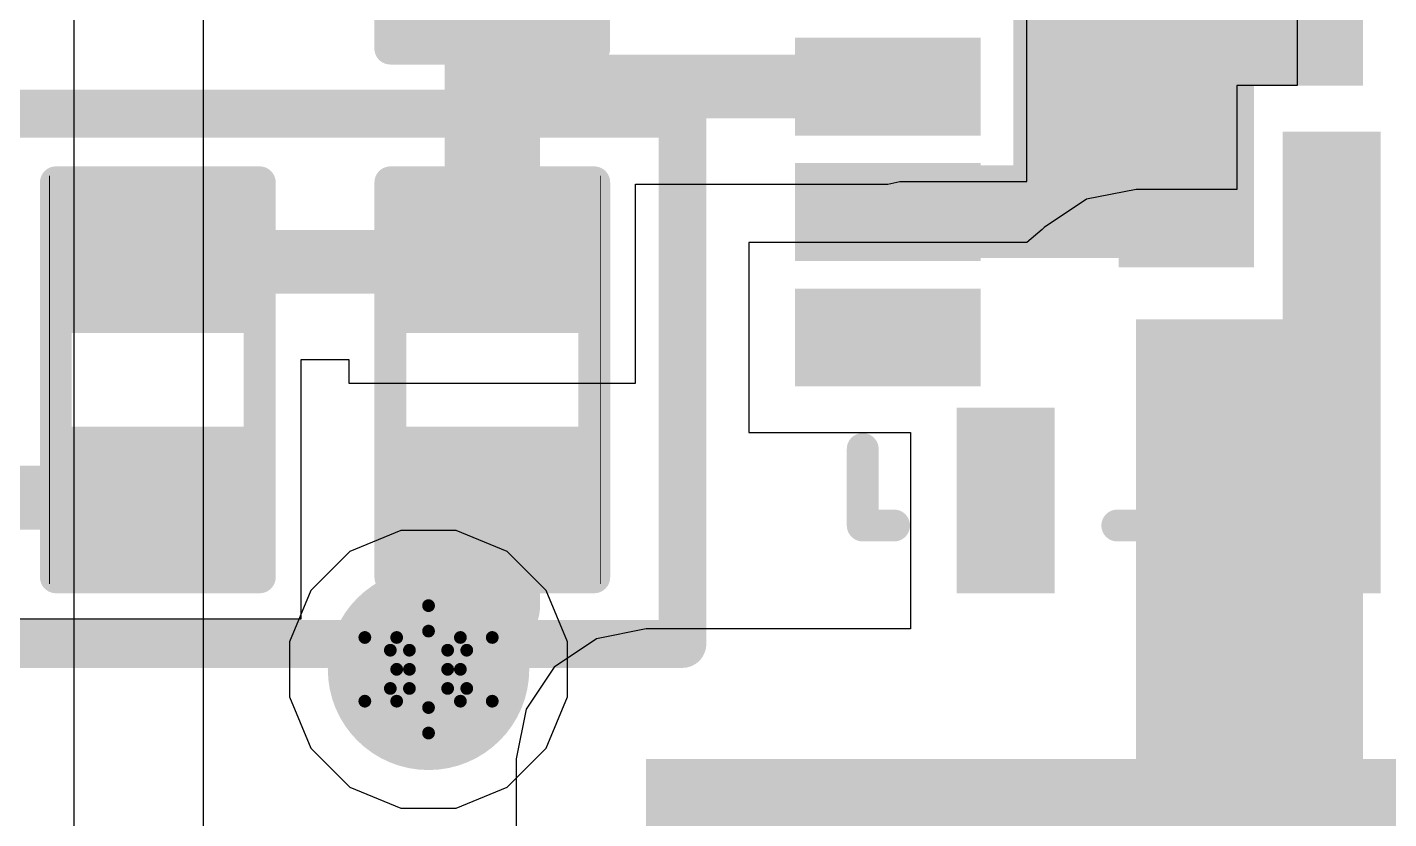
# Model space of a CAD drawing. Header units: inches. Extents: x -5 to 5328, y -4 to 5281.
# Drawn here: x 67.82 to 73.25, y 57.31 to 60.46 of the extents above; entities that cross this region are included whole.
import ezdxf

# ---------------------------------------------------------------- set-up
doc = ezdxf.new("R2010")
doc.units = ezdxf.units.IN
for name, color, linetype in [('Bottom Layer', 5, 'Continuous'), ('Bottom Solder', 6, 'Continuous'), ('Drill Drawing', 1, 'Continuous'), ('Layer 1', 16, 'Continuous'), ('Layer 2', 76, 'Continuous'), ('Top Layer', 1, 'Continuous'), ('Top Overlay', 2, 'Continuous'), ('Top Paste', 8, 'Continuous'), ('Top Solder', 216, 'Continuous'), ('Via Holes', 16, 'Continuous')]:
    doc.layers.add(name, color=color, linetype=linetype)

# ---------------------------------------------------------------- blocks, each defined once
blk = doc.blocks.new('10_VQFN_HR__3_3__11')
at = {"layer": 'Top Layer'}
for points in [[(-0.185, -0.4), (-0.185, 1.7), (0.215, 1.7), (0.215, -0.4)], [(-1.475, 0.375), (-0.875, 0.375), (-0.875, 0.125), (-1.475, 0.125)], [(0.47, -1.7), (0.47, 0), (0.72, 0), (0.72, -1.7)], [(-1.475, -0.125), (-0.875, -0.125), (-0.875, -0.375), (-1.475, -0.375)], [(-1.475, -0.625), (-0.875, -0.625), (-0.875, -0.875), (-1.475, -0.875)], [(-0.83, -1.7), (-0.83, -1.1), (-0.58, -1.1), (-0.58, -1.7)]]:
    blk.add_hatch(color=1, dxfattribs=at).paths.add_polyline_path(points)
at = {"layer": 'Top Paste'}
for points in [[(-0.185, -0.4), (-0.185, 1.7), (0.215, 1.7), (0.215, -0.4)], [(-1.475, 0.375), (-0.875, 0.375), (-0.875, 0.125), (-1.475, 0.125)], [(0.47, -1.7), (0.47, 0), (0.72, 0), (0.72, -1.7)], [(-1.475, -0.125), (-0.875, -0.125), (-0.875, -0.375), (-1.475, -0.375)], [(-1.475, -0.625), (-0.875, -0.625), (-0.875, -0.875), (-1.475, -0.875)], [(-0.83, -1.7), (-0.83, -1.1), (-0.58, -1.1), (-0.58, -1.7)]]:
    blk.add_hatch(color=8, dxfattribs=at).paths.add_polyline_path(points)
at = {"layer": 'Top Solder'}
for points in [[(-0.255, -0.47), (-0.255, 1.77), (0.285, 1.77), (0.285, -0.47)], [(-1.545, 0.445), (-0.805, 0.445), (-0.805, 0.055), (-1.545, 0.055)], [(0.4, -1.77), (0.4, 0.07), (0.79, 0.07), (0.79, -1.77)], [(-1.545, -0.055), (-0.805, -0.055), (-0.805, -0.445), (-1.545, -0.445)], [(-1.545, -0.555), (-0.805, -0.555), (-0.805, -0.945), (-1.545, -0.945)], [(-0.9, -1.77), (-0.9, -1.03), (-0.51, -1.03), (-0.51, -1.77)]]:
    blk.add_hatch(color=216, dxfattribs=at).paths.add_polyline_path(points)
at = {"layer": 'Top Overlay'}
for points in [[(-1.275, -1.5, 0.127, 0.127, 0), (-1.275, -1.195, 0.127, 0.127, 0)], [(-1.275, -1.5, 0.127, 0.127, 0), (-1.15, -1.5, 0.127, 0.127, 0)], [(-0.26, -1.5, 0.127, 0.127, 0), (0.15, -1.5, 0.127, 0.127, 0)]]:
    blk.add_lwpolyline(points, format="xyseb", dxfattribs=at)
for points in [[(-1.3067, -1.195, 0.0635, 0.0635, 1), (-1.2432, -1.195, 0.0635, 0.0635, 1)], [(-1.3067, -1.5, 0.0635, 0.0635, 1), (-1.2432, -1.5, 0.0635, 0.0635, 1)], [(-1.3067, -1.5, 0.0635, 0.0635, 1), (-1.2432, -1.5, 0.0635, 0.0635, 1)], [(-1.1818, -1.5, 0.0635, 0.0635, 1), (-1.1183, -1.5, 0.0635, 0.0635, 1)], [(-0.2917, -1.5, 0.0635, 0.0635, 1), (-0.2282, -1.5, 0.0635, 0.0635, 1)], [(0.1182, -1.5, 0.0635, 0.0635, 1), (0.1817, -1.5, 0.0635, 0.0635, 1)]]:
    blk.add_lwpolyline(points, format="xyseb", close=True, dxfattribs=at)
blk = doc.blocks.new('R___0402_84')
at = {"layer": 'Top Layer'}
for points in [[(-0.6985, -0.3175), (-0.6985, 0.3175), (-0.2413, 0.3175), (-0.2413, -0.3175)], [(0.2413, -0.3175), (0.2413, 0.3175), (0.6985, 0.3175), (0.6985, -0.3175)]]:
    blk.add_hatch(color=1, dxfattribs=at).paths.add_polyline_path(points)
at = {"layer": 'Top Paste'}
for points in [[(-0.6985, -0.3175), (-0.6985, 0.3175), (-0.2413, 0.3175), (-0.2413, -0.3175)], [(0.2413, -0.3175), (0.2413, 0.3175), (0.6985, 0.3175), (0.6985, -0.3175)]]:
    blk.add_hatch(color=8, dxfattribs=at).paths.add_polyline_path(points)
at = {"layer": 'Top Solder'}
for points in [[(-0.7535, -0.3725), (-0.7535, 0.3725), (-0.1863, 0.3725), (-0.1863, -0.3725)], [(0.1863, -0.3725), (0.1863, 0.3725), (0.7535, 0.3725), (0.7535, -0.3725)]]:
    blk.add_hatch(color=216, dxfattribs=at).paths.add_polyline_path(points)
at = {"layer": 'Top Overlay'}
for points in [[(-0.7874, 0.4064, 0.127, 0.127, 0), (-0.7874, -0.4064, 0.127, 0.127, 0)], [(-0.7874, 0.4064, 0.127, 0.127, 0), (0.7874, 0.4064, 0.127, 0.127, 0)], [(0.7874, 0.4064, 0.127, 0.127, 0), (0.7874, -0.4064, 0.127, 0.127, 0)], [(-0.7874, -0.4064, 0.127, 0.127, 0), (0.7874, -0.4064, 0.127, 0.127, 0)], [(-0.8128, -0.4318, 0.00323, 0.00323, 0), (0.8128, -0.4318, 0.00323, 0.00323, 0)]]:
    blk.add_lwpolyline(points, format="xyseb", dxfattribs=at)
for points in [[(-0.8191, 0.4064, 0.0635, 0.0635, 1), (-0.7556, 0.4064, 0.0635, 0.0635, 1)], [(-0.8191, 0.4064, 0.0635, 0.0635, 1), (-0.7556, 0.4064, 0.0635, 0.0635, 1)], [(0.7556, 0.4064, 0.0635, 0.0635, 1), (0.8191, 0.4064, 0.0635, 0.0635, 1)], [(0.7556, 0.4064, 0.0635, 0.0635, 1), (0.8191, 0.4064, 0.0635, 0.0635, 1)], [(-0.8191, -0.4064, 0.0635, 0.0635, 1), (-0.7556, -0.4064, 0.0635, 0.0635, 1)], [(-0.8191, -0.4064, 0.0635, 0.0635, 1), (-0.7556, -0.4064, 0.0635, 0.0635, 1)], [(0.7556, -0.4064, 0.0635, 0.0635, 1), (0.8191, -0.4064, 0.0635, 0.0635, 1)], [(0.7556, -0.4064, 0.0635, 0.0635, 1), (0.8191, -0.4064, 0.0635, 0.0635, 1)], [(-0.8136, -0.4318, 0.00161, 0.00161, 1), (-0.812, -0.4318, 0.00161, 0.00161, 1)], [(0.812, -0.4318, 0.00161, 0.00161, 1), (0.8136, -0.4318, 0.00161, 0.00161, 1)]]:
    blk.add_lwpolyline(points, format="xyseb", close=True, dxfattribs=at)
blk = doc.blocks.new('R___0402_85')
at = {"layer": 'Top Layer'}
for points in [[(-0.6985, -0.3175), (-0.6985, 0.3175), (-0.2413, 0.3175), (-0.2413, -0.3175)], [(0.2413, -0.3175), (0.2413, 0.3175), (0.6985, 0.3175), (0.6985, -0.3175)]]:
    blk.add_hatch(color=1, dxfattribs=at).paths.add_polyline_path(points)
at = {"layer": 'Top Paste'}
for points in [[(-0.6985, -0.3175), (-0.6985, 0.3175), (-0.2413, 0.3175), (-0.2413, -0.3175)], [(0.2413, -0.3175), (0.2413, 0.3175), (0.6985, 0.3175), (0.6985, -0.3175)]]:
    blk.add_hatch(color=8, dxfattribs=at).paths.add_polyline_path(points)
at = {"layer": 'Top Solder'}
for points in [[(-0.7535, -0.3725), (-0.7535, 0.3725), (-0.1863, 0.3725), (-0.1863, -0.3725)], [(0.1863, -0.3725), (0.1863, 0.3725), (0.7535, 0.3725), (0.7535, -0.3725)]]:
    blk.add_hatch(color=216, dxfattribs=at).paths.add_polyline_path(points)
at = {"layer": 'Top Overlay'}
for points in [[(-0.7874, -0.4064, 0.127, 0.127, 0), (-0.7874, 0.4064, 0.127, 0.127, 0)], [(0.7874, 0.4064, 0.127, 0.127, 0), (-0.7874, 0.4064, 0.127, 0.127, 0)], [(0.7874, -0.4064, 0.127, 0.127, 0), (0.7874, 0.4064, 0.127, 0.127, 0)], [(0.7874, -0.4064, 0.127, 0.127, 0), (-0.7874, -0.4064, 0.127, 0.127, 0)], [(0.8128, -0.4318, 0.00323, 0.00323, 0), (-0.8128, -0.4318, 0.00323, 0.00323, 0)]]:
    blk.add_lwpolyline(points, format="xyseb", dxfattribs=at)
for points in [[(-0.8191, 0.4064, 0.0635, 0.0635, 1), (-0.7556, 0.4064, 0.0635, 0.0635, 1)], [(-0.8191, 0.4064, 0.0635, 0.0635, 1), (-0.7556, 0.4064, 0.0635, 0.0635, 1)], [(0.7556, 0.4064, 0.0635, 0.0635, 1), (0.8191, 0.4064, 0.0635, 0.0635, 1)], [(0.7556, 0.4064, 0.0635, 0.0635, 1), (0.8191, 0.4064, 0.0635, 0.0635, 1)], [(-0.8191, -0.4064, 0.0635, 0.0635, 1), (-0.7556, -0.4064, 0.0635, 0.0635, 1)], [(-0.8191, -0.4064, 0.0635, 0.0635, 1), (-0.7556, -0.4064, 0.0635, 0.0635, 1)], [(0.7556, -0.4064, 0.0635, 0.0635, 1), (0.8191, -0.4064, 0.0635, 0.0635, 1)], [(0.7556, -0.4064, 0.0635, 0.0635, 1), (0.8191, -0.4064, 0.0635, 0.0635, 1)], [(-0.8136, -0.4318, 0.00161, 0.00161, 1), (-0.812, -0.4318, 0.00161, 0.00161, 1)], [(0.812, -0.4318, 0.00161, 0.00161, 1), (0.8136, -0.4318, 0.00161, 0.00161, 1)]]:
    blk.add_lwpolyline(points, format="xyseb", close=True, dxfattribs=at)
blk = doc.blocks.new('C___0402_168')
at = {"layer": 'Top Layer'}
for points in [[(-0.6985, -0.3175), (-0.6985, 0.3175), (-0.2413, 0.3175), (-0.2413, -0.3175)], [(0.2413, -0.3175), (0.2413, 0.3175), (0.6985, 0.3175), (0.6985, -0.3175)]]:
    blk.add_hatch(color=1, dxfattribs=at).paths.add_polyline_path(points)
at = {"layer": 'Top Paste'}
for points in [[(-0.6985, -0.3175), (-0.6985, 0.3175), (-0.2413, 0.3175), (-0.2413, -0.3175)], [(0.2413, -0.3175), (0.2413, 0.3175), (0.6985, 0.3175), (0.6985, -0.3175)]]:
    blk.add_hatch(color=8, dxfattribs=at).paths.add_polyline_path(points)
at = {"layer": 'Top Solder'}
for points in [[(-0.7585, -0.3775), (-0.7585, 0.3775), (-0.1813, 0.3775), (-0.1813, -0.3775)], [(0.1813, -0.3775), (0.1813, 0.3775), (0.7585, 0.3775), (0.7585, -0.3775)]]:
    blk.add_hatch(color=216, dxfattribs=at).paths.add_polyline_path(points)
at = {"layer": 'Top Overlay'}
for points in [[(-0.7874, 0.4064, 0.127, 0.127, 0), (-0.2794, 0.4064, 0.127, 0.127, 0)], [(-0.7874, 0.4064, 0.127, 0.127, 0), (-0.7874, -0.4064, 0.127, 0.127, 0)], [(0.2794, 0.4064, 0.127, 0.127, 0), (0.7874, 0.4064, 0.127, 0.127, 0)], [(0.7874, 0.4064, 0.127, 0.127, 0), (0.7874, -0.4064, 0.127, 0.127, 0)], [(-0.7874, -0.4064, 0.127, 0.127, 0), (-0.2794, -0.4064, 0.127, 0.127, 0)], [(0.2794, -0.4064, 0.127, 0.127, 0), (0.7874, -0.4064, 0.127, 0.127, 0)]]:
    blk.add_lwpolyline(points, format="xyseb", dxfattribs=at)
for points in [[(-0.8191, 0.4064, 0.0635, 0.0635, 1), (-0.7556, 0.4064, 0.0635, 0.0635, 1)], [(-0.8191, 0.4064, 0.0635, 0.0635, 1), (-0.7556, 0.4064, 0.0635, 0.0635, 1)], [(-0.3111, 0.4064, 0.0635, 0.0635, 1), (-0.2477, 0.4064, 0.0635, 0.0635, 1)], [(0.2477, 0.4064, 0.0635, 0.0635, 1), (0.3111, 0.4064, 0.0635, 0.0635, 1)], [(0.7556, 0.4064, 0.0635, 0.0635, 1), (0.8191, 0.4064, 0.0635, 0.0635, 1)], [(0.7556, 0.4064, 0.0635, 0.0635, 1), (0.8191, 0.4064, 0.0635, 0.0635, 1)], [(-0.8191, -0.4064, 0.0635, 0.0635, 1), (-0.7556, -0.4064, 0.0635, 0.0635, 1)], [(-0.8191, -0.4064, 0.0635, 0.0635, 1), (-0.7556, -0.4064, 0.0635, 0.0635, 1)], [(-0.3111, -0.4064, 0.0635, 0.0635, 1), (-0.2477, -0.4064, 0.0635, 0.0635, 1)], [(0.2477, -0.4064, 0.0635, 0.0635, 1), (0.3111, -0.4064, 0.0635, 0.0635, 1)], [(0.7556, -0.4064, 0.0635, 0.0635, 1), (0.8191, -0.4064, 0.0635, 0.0635, 1)], [(0.7556, -0.4064, 0.0635, 0.0635, 1), (0.8191, -0.4064, 0.0635, 0.0635, 1)]]:
    blk.add_lwpolyline(points, format="xyseb", close=True, dxfattribs=at)

msp = doc.modelspace()

# ---------------------------------------------------------------- hatches: boundary and pattern name
at = {"layer": 'Bottom Layer'}
h = msp.add_hatch(color=5, dxfattribs=at)
edge = h.paths.add_edge_path()
edge.add_arc((69.422, 57.9026), 0.3, 0, 360)
at = {"layer": 'Bottom Solder'}
h = msp.add_hatch(color=6, dxfattribs=at)
edge = h.paths.add_edge_path()
edge.add_arc((69.422, 57.9026), 0.4016, 0, 360)
at = {"layer": 'Layer 1'}
h = msp.add_hatch(color=16, dxfattribs=at)
edge = h.paths.add_edge_path()
edge.add_arc((69.422, 57.9026), 0.3, 0, 360)
at = {"layer": 'Layer 2'}
h = msp.add_hatch(color=76, dxfattribs=at)
edge = h.paths.add_edge_path()
edge.add_arc((69.422, 57.9026), 0.3, 0, 360)
at = {"layer": 'Top Layer'}
for points in [[(71.7537, 59.5422), (72.6432, 59.5422), (72.6432, 61.676), (71.7537, 61.676)], [(72.2432, 60.23), (73.1482, 60.23), (73.1482, 61.676), (72.2432, 61.676)], [(70.9532, 59.5422), (72.6432, 59.5422), (72.6432, 59.9115), (70.9532, 59.9115)], [(72.2432, 51.5523), (73.1482, 51.5523), (73.1482, 59.2982), (72.2432, 59.2982)], [(70.2893, 56.7836), (76.1142, 56.7836), (76.1142, 57.5456), (70.2893, 57.5456)], [(70.2893, 44.2378), (74.1591, 44.2378), (74.1591, 57.5456), (70.2893, 57.5456)]]:
    msp.add_hatch(color=1, dxfattribs=at).paths.add_polyline_path(points)
h = msp.add_hatch(color=1, dxfattribs=at)
edge = h.paths.add_edge_path()
edge.add_arc((69.422, 57.9026), 0.3, 0, 360)
at = {"layer": 'Top Solder'}
h = msp.add_hatch(color=216, dxfattribs=at)
edge = h.paths.add_edge_path()
edge.add_arc((69.422, 57.9026), 0.4016, 0, 360)
at = {"layer": 'Via Holes'}
h = msp.add_hatch(color=7, dxfattribs=at)
edge = h.paths.add_edge_path()
edge.add_arc((69.422, 57.9026), 0.15, 0, 360)

# ---------------------------------------------------------------- linework, layer by layer
at = {"layer": 'Bottom Layer'}
for p, q in [((68.5252, 29.7086), (68.5252, 75.541)), ((68.0072, 75.0231), (68.0072, 30.2266)), ((69.3118, 58.4566), (69.1082, 58.3723)), ((69.5322, 58.4566), (69.3118, 58.4566)), ((69.7358, 58.3723), (69.5322, 58.4566)), ((69.1082, 58.3723), (68.9523, 58.2164)), ((69.8916, 58.2164), (69.7358, 58.3723)), ((68.9523, 58.2164), (68.868, 58.0128)), ((69.976, 58.0128), (69.8916, 58.2164)), ((68.868, 58.0128), (68.868, 57.7924)), ((69.976, 57.7924), (69.976, 58.0128)), ((68.868, 57.7924), (68.9523, 57.5888)), ((69.8916, 57.5888), (69.976, 57.7924)), ((68.9523, 57.5888), (69.1082, 57.433)), ((69.7358, 57.433), (69.8916, 57.5888)), ((69.1082, 57.433), (69.3118, 57.3486)), ((69.5322, 57.3486), (69.7358, 57.433)), ((69.3118, 57.3486), (69.5322, 57.3486))]:
    msp.add_line(p, q, dxfattribs=at)
at = {"layer": 'Drill Drawing'}
for points in [[(69.295, 58.0296, 0.0508, 0.0508, 0), (69.422, 58.1566, 0.0508, 0.0508, 0)], [(69.422, 58.1566, 0.0508, 0.0508, 0), (69.549, 58.0296, 0.0508, 0.0508, 0)], [(69.168, 58.0296, 0.0508, 0.0508, 0), (69.295, 57.9026, 0.0508, 0.0508, 0)], [(69.168, 58.0296, 0.0508, 0.0508, 0), (69.295, 58.0296, 0.0508, 0.0508, 0)], [(69.3458, 57.9788, 0.0508, 0.0508, 0), (69.422, 58.055, 0.0508, 0.0508, 0)], [(69.422, 58.055, 0.0508, 0.0508, 0), (69.4982, 57.9788, 0.0508, 0.0508, 0)], [(69.549, 58.0296, 0.0508, 0.0508, 0), (69.676, 58.0296, 0.0508, 0.0508, 0)], [(69.549, 57.9026, 0.0508, 0.0508, 0), (69.676, 58.0296, 0.0508, 0.0508, 0)], [(69.2696, 57.9788, 0.0508, 0.0508, 0), (69.3458, 57.9026, 0.0508, 0.0508, 0)], [(69.2696, 57.9788, 0.0508, 0.0508, 0), (69.3458, 57.9788, 0.0508, 0.0508, 0)], [(69.4982, 57.9788, 0.0508, 0.0508, 0), (69.5744, 57.9788, 0.0508, 0.0508, 0)], [(69.4982, 57.9026, 0.0508, 0.0508, 0), (69.5744, 57.9788, 0.0508, 0.0508, 0)], [(69.168, 57.7756, 0.0508, 0.0508, 0), (69.295, 57.9026, 0.0508, 0.0508, 0)], [(69.2696, 57.8264, 0.0508, 0.0508, 0), (69.3458, 57.9026, 0.0508, 0.0508, 0)], [(69.4982, 57.9026, 0.0508, 0.0508, 0), (69.5744, 57.8264, 0.0508, 0.0508, 0)], [(69.549, 57.9026, 0.0508, 0.0508, 0), (69.676, 57.7756, 0.0508, 0.0508, 0)], [(69.2696, 57.8264, 0.0508, 0.0508, 0), (69.3458, 57.8264, 0.0508, 0.0508, 0)], [(69.3458, 57.8264, 0.0508, 0.0508, 0), (69.422, 57.7502, 0.0508, 0.0508, 0)], [(69.422, 57.7502, 0.0508, 0.0508, 0), (69.4982, 57.8264, 0.0508, 0.0508, 0)], [(69.4982, 57.8264, 0.0508, 0.0508, 0), (69.5744, 57.8264, 0.0508, 0.0508, 0)], [(69.168, 57.7756, 0.0508, 0.0508, 0), (69.295, 57.7756, 0.0508, 0.0508, 0)], [(69.295, 57.7756, 0.0508, 0.0508, 0), (69.422, 57.6486, 0.0508, 0.0508, 0)], [(69.422, 57.6486, 0.0508, 0.0508, 0), (69.549, 57.7756, 0.0508, 0.0508, 0)], [(69.549, 57.7756, 0.0508, 0.0508, 0), (69.676, 57.7756, 0.0508, 0.0508, 0)]]:
    msp.add_lwpolyline(points, format="xyseb", dxfattribs=at)
for points in [[(69.4093, 58.1566, 0.0254, 0.0254, 1), (69.4347, 58.1566, 0.0254, 0.0254, 1)], [(69.4093, 58.1566, 0.0254, 0.0254, 1), (69.4347, 58.1566, 0.0254, 0.0254, 1)], [(69.1553, 58.0296, 0.0254, 0.0254, 1), (69.1807, 58.0296, 0.0254, 0.0254, 1)], [(69.1553, 58.0296, 0.0254, 0.0254, 1), (69.1807, 58.0296, 0.0254, 0.0254, 1)], [(69.2823, 58.0296, 0.0254, 0.0254, 1), (69.3077, 58.0296, 0.0254, 0.0254, 1)], [(69.2823, 58.0296, 0.0254, 0.0254, 1), (69.3077, 58.0296, 0.0254, 0.0254, 1)], [(69.4093, 58.055, 0.0254, 0.0254, 1), (69.4347, 58.055, 0.0254, 0.0254, 1)], [(69.4093, 58.055, 0.0254, 0.0254, 1), (69.4347, 58.055, 0.0254, 0.0254, 1)], [(69.5363, 58.0296, 0.0254, 0.0254, 1), (69.5617, 58.0296, 0.0254, 0.0254, 1)], [(69.5363, 58.0296, 0.0254, 0.0254, 1), (69.5617, 58.0296, 0.0254, 0.0254, 1)], [(69.6633, 58.0296, 0.0254, 0.0254, 1), (69.6887, 58.0296, 0.0254, 0.0254, 1)], [(69.6633, 58.0296, 0.0254, 0.0254, 1), (69.6887, 58.0296, 0.0254, 0.0254, 1)], [(69.2569, 57.9788, 0.0254, 0.0254, 1), (69.2823, 57.9788, 0.0254, 0.0254, 1)], [(69.2569, 57.9788, 0.0254, 0.0254, 1), (69.2823, 57.9788, 0.0254, 0.0254, 1)], [(69.3331, 57.9788, 0.0254, 0.0254, 1), (69.3585, 57.9788, 0.0254, 0.0254, 1)], [(69.3331, 57.9788, 0.0254, 0.0254, 1), (69.3585, 57.9788, 0.0254, 0.0254, 1)], [(69.4855, 57.9788, 0.0254, 0.0254, 1), (69.5109, 57.9788, 0.0254, 0.0254, 1)], [(69.4855, 57.9788, 0.0254, 0.0254, 1), (69.5109, 57.9788, 0.0254, 0.0254, 1)], [(69.5617, 57.9788, 0.0254, 0.0254, 1), (69.5871, 57.9788, 0.0254, 0.0254, 1)], [(69.5617, 57.9788, 0.0254, 0.0254, 1), (69.5871, 57.9788, 0.0254, 0.0254, 1)], [(69.2823, 57.9026, 0.0254, 0.0254, 1), (69.3077, 57.9026, 0.0254, 0.0254, 1)], [(69.2823, 57.9026, 0.0254, 0.0254, 1), (69.3077, 57.9026, 0.0254, 0.0254, 1)], [(69.3331, 57.9026, 0.0254, 0.0254, 1), (69.3585, 57.9026, 0.0254, 0.0254, 1)], [(69.3331, 57.9026, 0.0254, 0.0254, 1), (69.3585, 57.9026, 0.0254, 0.0254, 1)], [(69.4855, 57.9026, 0.0254, 0.0254, 1), (69.5109, 57.9026, 0.0254, 0.0254, 1)], [(69.4855, 57.9026, 0.0254, 0.0254, 1), (69.5109, 57.9026, 0.0254, 0.0254, 1)], [(69.5363, 57.9026, 0.0254, 0.0254, 1), (69.5617, 57.9026, 0.0254, 0.0254, 1)], [(69.5363, 57.9026, 0.0254, 0.0254, 1), (69.5617, 57.9026, 0.0254, 0.0254, 1)], [(69.2569, 57.8264, 0.0254, 0.0254, 1), (69.2823, 57.8264, 0.0254, 0.0254, 1)], [(69.2569, 57.8264, 0.0254, 0.0254, 1), (69.2823, 57.8264, 0.0254, 0.0254, 1)], [(69.3331, 57.8264, 0.0254, 0.0254, 1), (69.3585, 57.8264, 0.0254, 0.0254, 1)], [(69.3331, 57.8264, 0.0254, 0.0254, 1), (69.3585, 57.8264, 0.0254, 0.0254, 1)], [(69.4855, 57.8264, 0.0254, 0.0254, 1), (69.5109, 57.8264, 0.0254, 0.0254, 1)], [(69.4855, 57.8264, 0.0254, 0.0254, 1), (69.5109, 57.8264, 0.0254, 0.0254, 1)], [(69.5617, 57.8264, 0.0254, 0.0254, 1), (69.5871, 57.8264, 0.0254, 0.0254, 1)], [(69.5617, 57.8264, 0.0254, 0.0254, 1), (69.5871, 57.8264, 0.0254, 0.0254, 1)], [(69.1553, 57.7756, 0.0254, 0.0254, 1), (69.1807, 57.7756, 0.0254, 0.0254, 1)], [(69.1553, 57.7756, 0.0254, 0.0254, 1), (69.1807, 57.7756, 0.0254, 0.0254, 1)], [(69.2823, 57.7756, 0.0254, 0.0254, 1), (69.3077, 57.7756, 0.0254, 0.0254, 1)], [(69.2823, 57.7756, 0.0254, 0.0254, 1), (69.3077, 57.7756, 0.0254, 0.0254, 1)], [(69.4093, 57.7502, 0.0254, 0.0254, 1), (69.4347, 57.7502, 0.0254, 0.0254, 1)], [(69.4093, 57.7502, 0.0254, 0.0254, 1), (69.4347, 57.7502, 0.0254, 0.0254, 1)], [(69.5363, 57.7756, 0.0254, 0.0254, 1), (69.5617, 57.7756, 0.0254, 0.0254, 1)], [(69.5363, 57.7756, 0.0254, 0.0254, 1), (69.5617, 57.7756, 0.0254, 0.0254, 1)], [(69.6633, 57.7756, 0.0254, 0.0254, 1), (69.6887, 57.7756, 0.0254, 0.0254, 1)], [(69.6633, 57.7756, 0.0254, 0.0254, 1), (69.6887, 57.7756, 0.0254, 0.0254, 1)], [(69.4093, 57.6486, 0.0254, 0.0254, 1), (69.4347, 57.6486, 0.0254, 0.0254, 1)], [(69.4093, 57.6486, 0.0254, 0.0254, 1), (69.4347, 57.6486, 0.0254, 0.0254, 1)]]:
    msp.add_lwpolyline(points, format="xyseb", close=True, dxfattribs=at)
at = {"layer": 'Layer 2'}
for p, q in [((69.3118, 58.4566), (69.1082, 58.3723)), ((69.5322, 58.4566), (69.3118, 58.4566)), ((69.7358, 58.3723), (69.5322, 58.4566)), ((69.1082, 58.3723), (68.9523, 58.2164)), ((69.8916, 58.2164), (69.7358, 58.3723)), ((68.9523, 58.2164), (68.868, 58.0128)), ((69.976, 58.0128), (69.8916, 58.2164)), ((68.868, 58.0128), (68.868, 57.7924)), ((69.976, 57.7924), (69.976, 58.0128)), ((68.868, 57.7924), (68.9523, 57.5888)), ((69.8916, 57.5888), (69.976, 57.7924)), ((68.9523, 57.5888), (69.1082, 57.433)), ((69.7358, 57.433), (69.8916, 57.5888)), ((69.1082, 57.433), (69.3118, 57.3486)), ((69.5322, 57.3486), (69.7358, 57.433)), ((69.3118, 57.3486), (69.5322, 57.3486))]:
    msp.add_line(p, q, dxfattribs=at)
at = {"layer": 'Top Layer'}
for p, q in [((72.8852, 61.626), (72.8852, 60.23)), ((71.8072, 59.847), (71.8072, 61.105)), ((72.8852, 60.23), (72.6442, 60.23)), ((72.6442, 60.23), (72.6442, 59.8162)), ((70.2478, 59.0442), (70.2478, 59.8375)), ((70.2478, 59.8375), (71.2532, 59.8375)), ((71.2532, 59.8375), (71.3008, 59.847)), ((71.3008, 59.847), (71.8072, 59.847)), ((72.045, 59.7767), (71.8769, 59.6645)), ((72.2432, 59.8162), (72.045, 59.7767)), ((72.6442, 59.8162), (72.2432, 59.8162)), ((71.8769, 59.6645), (71.8683, 59.6563)), ((71.8769, 59.6645), (71.8769, 59.6645)), ((71.8683, 59.6563), (71.8072, 59.605)), ((71.8072, 59.605), (70.6992, 59.605)), ((70.6992, 59.605), (70.6992, 58.847)), ((68.9141, 58.1044), (68.9141, 59.1384)), ((68.9141, 59.1384), (69.1048, 59.1384)), ((69.1048, 59.1384), (69.1048, 59.0442)), ((69.1048, 59.0442), (70.2478, 59.0442)), ((70.6992, 58.847), (71.3442, 58.847)), ((71.3442, 58.847), (71.3442, 58.0635)), ((67.7711, 58.1044), (68.9141, 58.1044)), ((70.2893, 58.0635), (70.0911, 58.0241)), ((71.3442, 58.0635), (70.2893, 58.0635)), ((70.0911, 58.0241), (69.923, 57.9118)), ((69.923, 57.9118), (69.8108, 57.7438)), ((69.8108, 57.7438), (69.7713, 57.5456)), ((69.7713, 57.5456), (69.7713, 56.7836))]:
    msp.add_line(p, q, dxfattribs=at)
for points in [[(69.6762, 59.5269, 0.381, 0.381, 0), (69.6762, 60.6949, 0.381, 0.381, 0)], [(69.6852, 60.2124, 0.254, 0.254, 0), (69.6988, 60.226, 0.254, 0.254, 0)], [(69.6988, 60.226, 0.254, 0.254, 0), (71.2532, 60.226, 0.254, 0.254, 0)], [(68.3426, 59.5268, 0.254, 0.254, 0), (69.6763, 59.5268, 0.254, 0.254, 0)], [(69.6762, 59.5269, 0.254, 0.254, 0), (69.6763, 59.5268, 0.254, 0.254, 0)], [(69.6763, 58.1569, 0.381, 0.381, 0), (69.6763, 58.587, 0.381, 0.381, 0)], [(67.0251, 58.587, 0.254, 0.254, 0), (68.3426, 58.587, 0.254, 0.254, 0)], [(69.422, 57.9026, 0.381, 0.381, 0), (69.6763, 58.1569, 0.381, 0.381, 0)]]:
    msp.add_lwpolyline(points, format="xyseb", dxfattribs=at)
for points in [[(69.6217, 60.2124, 0.127, 0.127, 1), (69.7487, 60.2124, 0.127, 0.127, 1)], [(69.6353, 60.226, 0.127, 0.127, 1), (69.7623, 60.226, 0.127, 0.127, 1)], [(69.6353, 60.226, 0.127, 0.127, 1), (69.7623, 60.226, 0.127, 0.127, 1)], [(71.1897, 60.226, 0.127, 0.127, 1), (71.3167, 60.226, 0.127, 0.127, 1)], [(69.5809, 59.5269, 0.1905, 0.1905, 1), (69.7714, 59.5269, 0.1905, 0.1905, 1)], [(68.2791, 59.5268, 0.127, 0.127, 1), (68.4061, 59.5268, 0.127, 0.127, 1)], [(69.6127, 59.5269, 0.127, 0.127, 1), (69.7397, 59.5269, 0.127, 0.127, 1)], [(69.6128, 59.5268, 0.127, 0.127, 1), (69.7398, 59.5268, 0.127, 0.127, 1)], [(69.6128, 59.5268, 0.127, 0.127, 1), (69.7398, 59.5268, 0.127, 0.127, 1)], [(69.581, 58.587, 0.1905, 0.1905, 1), (69.7715, 58.587, 0.1905, 0.1905, 1)], [(68.2791, 58.587, 0.127, 0.127, 1), (68.4061, 58.587, 0.127, 0.127, 1)], [(69.581, 58.1569, 0.1905, 0.1905, 1), (69.7715, 58.1569, 0.1905, 0.1905, 1)], [(69.581, 58.1569, 0.1905, 0.1905, 1), (69.7715, 58.1569, 0.1905, 0.1905, 1)], [(69.3267, 57.9026, 0.1905, 0.1905, 1), (69.5172, 57.9026, 0.1905, 0.1905, 1)]]:
    msp.add_lwpolyline(points, format="xyseb", close=True, dxfattribs=at)
at = {"layer": 'Top Overlay'}
for points in [[(66.3194, 60.1179, 0.1905, 0.1905, 0), (70.4342, 60.1179, 0.1905, 0.1905, 0)], [(70.4342, 58.0036, 0.1905, 0.1905, 0), (70.4342, 60.1179, 0.1905, 0.1905, 0)], [(66.3194, 58.0036, 0.1905, 0.1905, 0), (70.4342, 58.0036, 0.1905, 0.1905, 0)]]:
    msp.add_lwpolyline(points, format="xyseb", dxfattribs=at)
for points in [[(70.3866, 60.1179, 0.0952, 0.0952, 1), (70.4818, 60.1179, 0.0952, 0.0952, 1)], [(70.3866, 60.1179, 0.0952, 0.0952, 1), (70.4818, 60.1179, 0.0952, 0.0952, 1)], [(70.3866, 58.0036, 0.0952, 0.0952, 1), (70.4818, 58.0036, 0.0952, 0.0952, 1)], [(70.3866, 58.0036, 0.0952, 0.0952, 1), (70.4818, 58.0036, 0.0952, 0.0952, 1)]]:
    msp.add_lwpolyline(points, format="xyseb", close=True, dxfattribs=at)

# ---------------------------------------------------------------- block references
msp.add_blockref('10_VQFN_HR__3_3__11', (72.4282, 59.976))
for name, p, rotation in [('C___0402_168', (69.6761, 61.1649), 90), ('R___0402_85', (68.3426, 59.0569), 270), ('R___0402_84', (69.6763, 59.0569), 90)]:
    msp.add_blockref(name, p, dxfattribs=dict(rotation=rotation))

doc.saveas('drawing.dxf')
